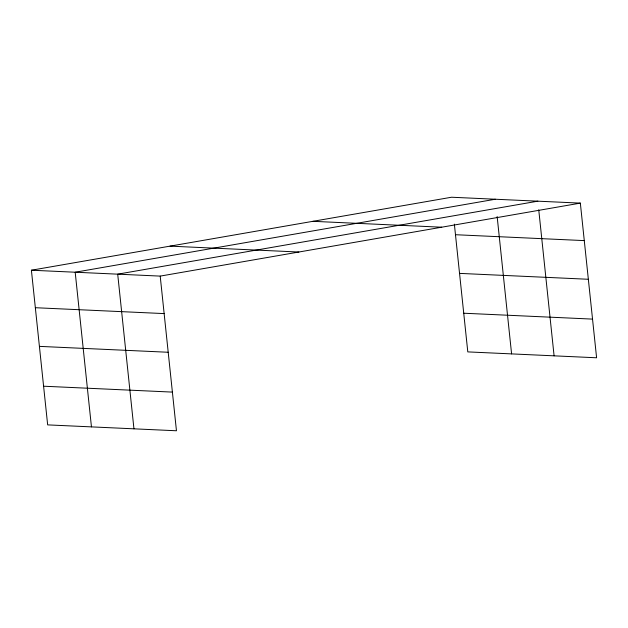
<?xml version="1.0" encoding="UTF-8"?>
<svg xmlns="http://www.w3.org/2000/svg" width="628" height="628" viewBox="0 0 628 628"><rect width="100%" height="100%" fill="white"/><g stroke="black" fill="none" stroke-linecap="round" stroke-linejoin="round"><path stroke-width="0.94" d="M31.4 270.221L160.203 276.108L176.46 430.769L47.657 424.881L31.4 270.221L451.54 197.231L580.343 203.119L596.6 357.779L467.797 351.892L454.366 224.141M495.335 199.233L75.195 272.222L91.453 426.883M537.843 201.172L117.703 274.169L133.952 428.822M160.203 276.108L580.343 203.119M312.893 221.323L441.696 227.203M455.481 234.715L584.283 240.603M170.047 246.137L298.849 252.024M459.547 273.384L588.35 279.272M463.731 313.223L592.534 319.11M35.341 307.712L164.143 313.592M39.407 346.373L168.21 352.261M43.591 386.212L172.394 392.1M538.745 209.823L554.092 355.833M497.148 216.534L511.592 353.894"/></g></svg>
